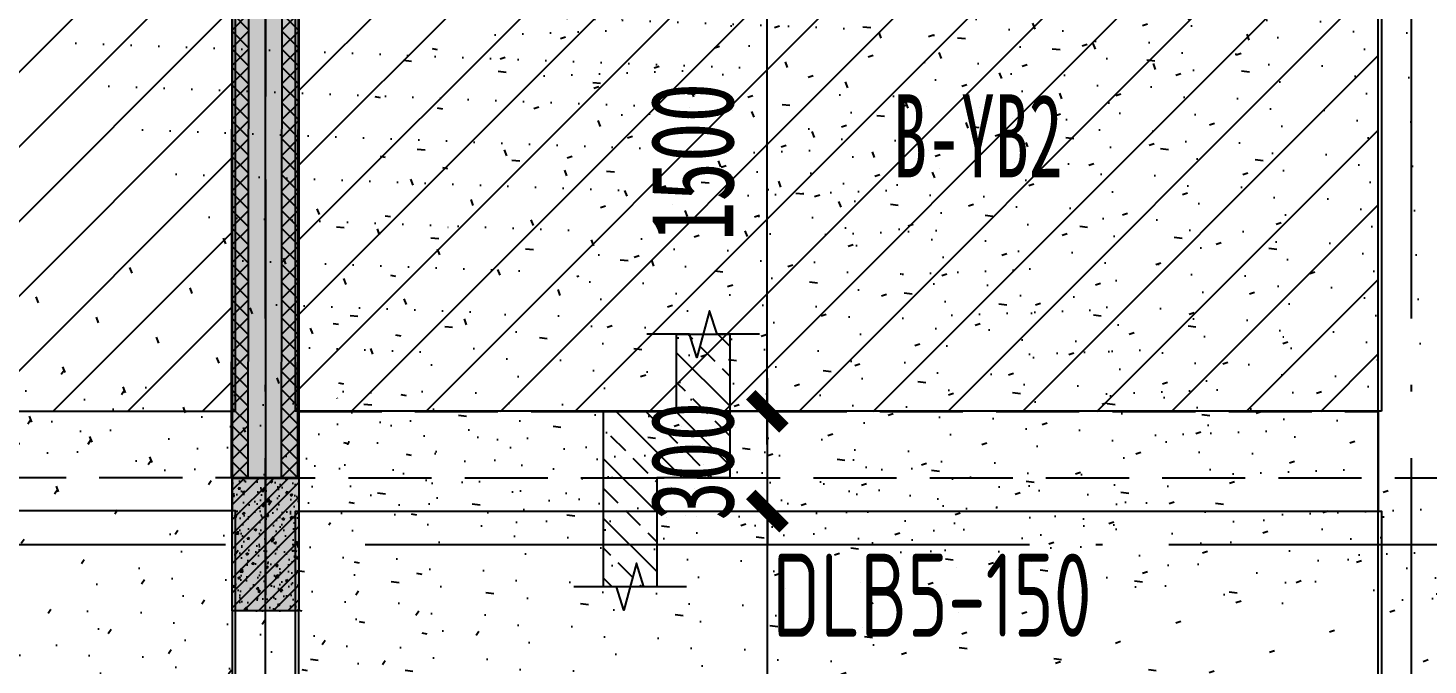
# Model space of a CAD drawing. Extents: x -3200779283 to -8106663, y 659664 to 1123462.
# Drawn here: x -8150515 to -8146301, y 770507 to 772423 of the extents above; entities that cross this region are included whole.
import ezdxf
from ezdxf.enums import TextEntityAlignment as Align
from ezdxf.xclip import XClip

# ---------------------------------------------------------------- set-up
doc = ezdxf.new("R2010")
doc.units = 0
doc.header["$LTSCALE"] = 1000
doc.header["$MEASUREMENT"] = 0
doc.header["$XCLIPFRAME"] = 0
for name, pattern in [('3#-轴线$0$DOTE', [2.4200000000000004, 2, -0.2, 0.02, -0.2]), ('3#4#5#$0$DASH', [0.35, 0.25, -0.1]), ('3#4#5#模板$0$DASH', [0.35, 0.25, -0.1]), ('4#-标准层$0$CENTER', [2, 1.25, -0.25, 0.25, -0.25]), ('4#-标准层$0$CONTINOUS', [0]), ('DASH', [0.35, 0.25, -0.1])]:
    doc.linetypes.add(name, pattern=pattern)
doc.layers.get('Defpoints').update_dxf_attribs({"color": 30, "linetype": 'DASH'})
for name, color, linetype in [('120-墙体$0$S-WALL-BEAM', 120, 'Continuous'), ('3#-轴线$0$A-ANNO-DOTE', 10, '3#-轴线$0$DOTE'), ('3#4#5#$0$PC-SLAB', 6, '3#4#5#$0$DASH'), ('3#4#5#$0$S-ANNO-TEXT', 7, 'Continuous'), ('3#4#5#$0$S-DIMS-SLAB', 120, 'Continuous'), ('3#4#5#$0$S-PC-FQ-WYQ', 4, 'Continuous'), ('3#4#5#$0$S-PC-SLAB', 6, 'Continuous'), ('3#4#5#$0$S-WALL-HATC', 253, 'Continuous'), ('3#4#5#模板$0$S-SLAB-TEXT', 120, 'Continuous'), ('3#4#5#模板$0$南北楼-结构布置-地上 -新修改$0$S-ANNO-THIN', 3, 'Continuous'), ('3#4#5#模板$0$南北楼-结构布置-地上 -新修改$0$S-SLAB-HATC', 200, 'Continuous'), ('4#-标准层$0$S-WALL', 40, 'Continuous'), ('4#-标准层$0$S-WALL-BEAM', 120, 'Continuous'), ('4#-标准层$0$S-WALL-COLU', 252, '4#-标准层$0$CONTINOUS'), ('4#-标准层$0$S-WALL-COLU-HATC', 16, 'Continuous'), ('4#-标准层$0$S-WALL-HATC', 253, 'Continuous'), ('4#-标准层$0$THIN', 7, 'Continuous')]:
    doc.layers.add(name, color=color, linetype=linetype)
doc.styles.add('3#4#5#$0$外部参照 1$0$宋体', font='', dxfattribs={"width": 0.8})
doc.styles.add('3#4#5#$0$楷体', font='', dxfattribs={"width": 0.7})
doc.styles.add('3#4#5#模板$0$TSSD_Rein', font='tssdeng.shx', dxfattribs={"width": 0.7, "bigfont": 'hztxt.shx'})
doc.styles.get('3#4#5#$0$外部参照 1$0$宋体').set_extended_font_data('SimSun')
doc.styles.get('3#4#5#$0$楷体').set_extended_font_data('KaiTi_GB2312')
doc.dimstyles.new('3#4#5#$0$TSSD_100_100', dxfattribs={"dimtxt": 250, "dimasz": 100, "dimexe": 100, "dimexo": 250, "dimgap": 100, "dimtad": 1, "dimdec": 0, "dimzin": 0, "dimdsep": 46, "dimtxsty": '3#4#5#$0$楷体', "dimblk": '3#4#5#$0$_ArchTick', "dimcen": 0, "dimdle": 100, "dimclrt": 7, "dimadec": 0, "dimazin": 0, "dimtfac": 1, "dimtdec": 0, "dimtix": 1, "dimtmove": 2, "dimatfit": 3, "dimfxl": 1, "dimtolj": 1, "dimtzin": 0, "dimarcsym": 0})
pattern_1 = [(45, (-7702.687107387464, -122599.998702767), (-112.2532015133644, 112.2532015133644), [])]

# ---------------------------------------------------------------- blocks, each defined once
blk = doc.blocks.new('3#4#5#模板$0$banhou-1')
at = {"layer": '3#4#5#模板$0$S-SLAB-TEXT', "style": '3#4#5#模板$0$TSSD_Rein', "width": 0.7}
blk.add_text('DLB5-150', height=250, dxfattribs=at).set_placement((83187.41729921795, 25034.99696317525), align=Align.BOTTOM_LEFT)
blk = doc.blocks.new('3#4#5#模板$0$A$C4139bdaf')
h = blk.add_hatch()
h.set_pattern_fill('ANSI31', color=251, scale=100)
h.set_pattern_definition(pattern_1)
h.paths.add_polyline_path([(17649.99894117552, 3600.000498155889), (20099.99894117552, 3600.000498155889), (20099.99894117552, 1700.000498155816), (20899.99894117552, 1700.000498155845), (20899.99894117552, 200.0004981558304), (17649.99894117552, 200.0004981558304)])
h = blk.add_hatch()
h.set_pattern_fill('ANSI31', color=251, scale=100)
h.set_pattern_definition(pattern_1)
h.paths.add_polyline_path([(24349.99894117552, 3600.000498155889), (21899.99894117552, 3600.000498155889), (21899.99894117552, 1700.000498155816), (21099.99894117552, 1700.000498155845), (21099.99894117552, 200.0004981558304), (24349.99894117552, 200.0004981558304)])
at = {"layer": '3#4#5#模板$0$南北楼-结构布置-地上 -新修改$0$S-SLAB-HATC'}
h = blk.add_hatch(dxfattribs=at)
h.set_pattern_fill('ANSI33', color=256, scale=20, angle=-90.00000000000001)
h.set_pattern_definition([(315, (9845.537123814865, -99304.50567386462), (89.80256121069155, 89.80256121069151), []), (315, (9845.537123814865, -99394.30827386456), (89.80256121069155, 89.80256121069151), [63.5, -31.75])])
h.paths.add_polyline_path([(22398.08625441603, 432.8276631266344), (22398.08625441534, 0.0004981550155207515), (22178.08625441534, 0.0004981550737284124), (22178.08625441522, -327.1723368733074), (22018.08625441522, -327.1723368733074), (22018.08625441638, 0.0004981558304280043), (22018.08625441638, 200.0004981558304), (22238.08625441638, 200.0004981558304), (22238.08625441638, 432.8276631266926)])
at = {"linetype": '3#4#5#模板$0$DASH'}
for points in [[(17449.99894117552, 3800.000498155889), (20299.99894117552, 3800.000498155889), (20299.99894117552, 1900.00049815583), (21099.99894117552, 1900.00049815586), (21099.99894117552, 0.0004981558304280043), (17449.99894117552, 0.0004981558304280043)], [(24549.99894117552, 3800.000498155889), (21699.99894117552, 3800.000498155889), (21699.99894117552, 1900.00049815583), (20899.99894117552, 1900.00049815586), (20899.99894117552, 0.0004981558304280043), (24549.99894117552, 0.0004981558304280043)], [(17649.99894117552, 3600.000498155889), (20099.99894117552, 3600.000498155889), (20099.99894117552, 1700.000498155816), (20899.99894117552, 1700.000498155845), (20899.99894117552, 200.0004981558304), (17649.99894117552, 200.0004981558304)], [(24349.99894117552, 3600.000498155889), (21899.99894117552, 3600.000498155889), (21899.99894117552, 1700.000498155816), (21099.99894117552, 1700.000498155845), (21099.99894117552, 200.0004981558304), (24349.99894117552, 200.0004981558304)]]:
    blk.add_lwpolyline(points, close=True, dxfattribs=at)
at = {"layer": '3#4#5#模板$0$南北楼-结构布置-地上 -新修改$0$S-ANNO-THIN'}
for points in [[(22487.68625441578, 432.8276631266344), (22359.68625441613, 432.8276631266344), (22337.2862544161, 503.2276631264831), (22298.88625441631, 362.4276631269022), (22276.48625441629, 432.8276631266344), (22148.48625441652, 432.8276631266344)], [(22267.6862544152, -327.1723368736566), (22139.6862544152, -327.1723368732492), (22117.28625441552, -256.7723368731677), (22078.88625441503, -397.5723368730396), (22056.48625441524, -327.1723368728999), (21928.48625441524, -327.1723368724925)]]:
    blk.add_lwpolyline(points, dxfattribs=at)
at = {"layer": '3#4#5#模板$0$南北楼-结构布置-地上 -新修改$0$S-SLAB-HATC'}
blk.add_lwpolyline([(22398.08625441603, 432.8276631266344), (22398.08625441534, 0.0004981550155207515), (22178.08625441534, 0.0004981550737284124), (22178.08625441522, -327.1723368733074), (22018.08625441522, -327.1723368733074), (22018.08625441638, 0.0004981558304280043), (22018.08625441638, 200.0004981558304), (22238.08625441638, 200.0004981558304), (22238.08625441638, 432.8276631266926)], close=True, dxfattribs=at)
blk = doc.blocks.new('3#4#5#$0$B-YNQ1')
at = {"layer": '3#4#5#$0$S-PC-FQ-WYQ'}
h = blk.add_hatch(dxfattribs=at)
h.set_pattern_fill('ANSI37', color=256, scale=12, angle=180)
h.set_pattern_definition([(225, (-660607.1781414961, -535164.0255354154), (26.94076836320745, -26.94076836320746), []), (315, (-660607.1781414961, -535164.0255354154), (26.94076836320746, 26.94076836320745), [])])
h.paths.add_polyline_path([(-146055.7440335318, 326638.38548242), (-146055.7440335318, 326688.38548242), (-147455.7616441562, 326688.3844357273), (-147455.7616441562, 326638.3844357273)])
h = blk.add_hatch(dxfattribs=at)
h.set_pattern_fill('ANSI37', color=256, scale=12, angle=180)
h.set_pattern_definition([(225, (-660607.1781414887, -535314.0255326384), (26.94076836320745, -26.94076836320746), []), (315, (-660607.1781414887, -535314.0255326384), (26.94076836320746, 26.94076836320745), [])])
h.paths.add_polyline_path([(-146055.7440335243, 326488.3854851972), (-146055.7440335243, 326538.3854851972), (-147455.7616441487, 326538.3844385045), (-147455.7616441487, 326488.3844385045)])
for points in [[(-147455.7616441487, 326488.3844382186), (-147455.7616441487, 326688.3844385623), (-146055.7440335318, 326688.3854852549), (-146055.7440335318, 326488.3854849113)], [(-146055.7440335318, 326638.38548242), (-146055.7440335318, 326688.38548242), (-147455.7616441562, 326688.3844357273), (-147455.7616441562, 326638.3844357273)], [(-146055.7440335243, 326488.3854851972), (-146055.7440335243, 326538.3854851972), (-147455.7616441487, 326538.3844385045), (-147455.7616441487, 326488.3844385045)]]:
    blk.add_lwpolyline(points, close=True, dxfattribs=at)
blk = doc.blocks.new('3#4#5#$0$A$C53EF3948')
at = {"layer": '3#4#5#$0$S-PC-FQ-WYQ', "rotation": 89.92223761843483}
blk.add_blockref('3#4#5#$0$B-YNQ1', (347785.6573970683, 140012.082079272), dxfattribs=at)
blk = doc.blocks.new('3#4#5#$0$ban3')
at = {"layer": '3#4#5#$0$S-WALL-HATC', "ltscale": 100}
h = blk.add_hatch(dxfattribs=at)
h.set_pattern_fill('AR-CONC', color=256, scale=25, angle=-270.0000000000001, style=0)
h.set_pattern_definition([(139.9999999999999, (-37341029879.8108, -2020435458.363382), (15.6880337456489, 179.3150456501884), [18.75, -206.25]), (84.99999999999994, (-37341029879.8108, -2020435458.363382), (-188.048033425003, -34.68783340324987), [15, -165]), (190.4513999999999, (-37341029878.50346, -2020435443.420462), (-172.3598855152383, 144.6273454285055), [15.93504749999987, -175.2855279999978]), (136.1841999999999, (-37341029929.8108, -2020435458.363382), (41.37975358225471, 266.8102621564111), [28.125, -309.375]), (186.6356, (-37341029926.36247, -2020435436.129196), (-243.5294677251103, 233.665676387176), [23.902572, -262.92825]), (81.18419999999995, (-37341029929.8108, -2020435458.363382), (-243.529650231331, 233.665486283407), [22.5, -247.5]), (111, (-37341029917.3108, -2020435433.363382), (100.6547226663348, 149.2267630296154), [18.75, -206.25]), (55.99999999999998, (-37341029917.3108, -2020435433.363382), (-181.2875112617132, 60.82883298039556), [15, -165]), (161.4514, (-37341029908.9229, -2020435420.927824), (-80.63262417748795, 210.0556571453725), [15.9350475, -175.285528]), (127.5, (-37341029879.8108, -2020435458.363382), (-83.22346345782788, 3.039963829322726), [0, -162.9999999999978, 0, -167.4999999999978, 0, -165.6249999999978]), (97.49999999999993, (-37341029879.8108, -2020435458.363382), (-98.60292797059002, 65.76738436053722), [0, -95.5, 0, -159.25, 0, -63.125]), (57.49999999999993, (-37341029879.8108, -2020435514.113382), (5.638717933595033, 133.4556090431022), [0, -62.5, 0, -195, 0, -258.75]), (47.49999999999995, (-37341029879.8108, -2020435539.113382), (-25.02624558307933, 145.7965423355966), [0, -81.25, 0, -129.5, 0, -183.75])])
h.paths.add_polyline_path([(-214282.0078049983, 406075.9155135542), (-214282.0078049983, 406375.9155135542), (-211032.0079422076, 406375.9155135542), (-211032.0079422076, 406075.9155135542)])
at = {"layer": '3#4#5#$0$S-PC-SLAB'}
for points in [[(-214292.0078736024, 406375.9155135542), (-211022.0078736036, 406375.9155135542), (-211022.007587557, 407875.9277280353), (-214292.0075875558, 407875.9277280352)], [(-214292.0078049129, 402075.9156289196), (-211022.007804914, 402075.9156289196), (-211022.0078049995, 406075.9155135542), (-214292.0078049983, 406075.9155135542)]]:
    blk.add_lwpolyline(points, close=True, dxfattribs=at)
at = {"layer": '3#4#5#$0$S-WALL-HATC', "ltscale": 100}
blk.add_lwpolyline([(-214282.0078049983, 406075.9155135542), (-214282.0078049983, 406375.9155135542), (-211032.0079422076, 406375.9155135542), (-211032.0079422076, 406075.9155135542)], close=True, dxfattribs=at)
blk = doc.blocks.new('3#4#5#$0$_ArchTick')
at = {"color": 0, "linetype": 'ByBlock', "const_width": 0.4}
blk.add_lwpolyline([(-0.5, -0.5), (0.5, 0.5)], dxfattribs=at)
blk = doc.blocks.new('*D822')
at = {"layer": '3#4#5#$0$S-DIMS-SLAB', "color": 0, "lineweight": -2, "transparency": 16777216}
for p, q in [((169407.7733026906, 154575.44346444), (169407.7733026906, 158775.4434126675)), ((169190.0675311334, 158675.4434126675), (169507.7733026906, 158675.4434126675)), ((169190.0675311412, 154675.44346444), (169507.7733026906, 154675.44346444))]:
    blk.add_line(p, q, dxfattribs=at)
at = {"layer": 'Defpoints', "color": 0, "transparency": 16777216}
for p in [(168940.0675311334, 158675.4434126675), (169407.7733026906, 158675.4434126675), (168940.0675311412, 154675.44346444)]:
    blk.add_point(p, dxfattribs=at)
at = {"layer": '3#4#5#$0$S-DIMS-SLAB', "color": 0, "lineweight": -2, "transparency": 16777216, "xscale": 100, "yscale": 100, "zscale": 100}
for p, rotation in [((169407.7733026906, 158675.4434126675), 90), ((169407.7733026906, 154675.44346444), 270)]:
    blk.add_blockref('3#4#5#$0$_ArchTick', p, dxfattribs=dict(at, rotation=rotation))
at = {"layer": '3#4#5#$0$S-DIMS-SLAB', "color": 7, "transparency": 16777216, "insert": (169182.7733026906, 156675.4434385537), "char_height": 250, "attachment_point": 5, "rotation": 90, "style": '3#4#5#$0$楷体'}
blk.add_mtext('\\A1;4000', dxfattribs=at)
blk = doc.blocks.new('*D823')
at = {"layer": '3#4#5#$0$S-DIMS-SLAB', "color": 0, "lineweight": -2, "transparency": 16777216}
for p, q in [((169407.7733026905, 158975.4434126675), (169407.7733026905, 159075.4434126675)), ((169190.0675311334, 158975.4434126675), (169507.7733026905, 158975.4434126675)), ((169407.7733026905, 158675.4434126675), (169407.7733026905, 158975.4434126675)), ((169190.0675311334, 158675.4434126675), (169507.7733026905, 158675.4434126675)), ((169407.7733026905, 158675.4434126675), (169407.7733026905, 158575.4434126675))]:
    blk.add_line(p, q, dxfattribs=at)
at = {"layer": 'Defpoints', "color": 0, "transparency": 16777216}
for p in [(168940.0675311334, 158975.4434126675), (169407.7733026905, 158975.4434126675), (168940.0675311334, 158675.4434126675)]:
    blk.add_point(p, dxfattribs=at)
at = {"layer": '3#4#5#$0$S-DIMS-SLAB', "color": 0, "lineweight": -2, "transparency": 16777216, "xscale": 100, "yscale": 100, "zscale": 100}
for p, rotation in [((169407.7733026905, 158975.4434126675), 270), ((169407.7733026905, 158675.4434126675), 90)]:
    blk.add_blockref('3#4#5#$0$_ArchTick', p, dxfattribs=dict(at, rotation=rotation))
at = {"layer": '3#4#5#$0$S-DIMS-SLAB', "color": 7, "transparency": 16777216, "insert": (169182.7733026905, 158825.4434126674), "char_height": 250, "attachment_point": 5, "rotation": 90, "style": '3#4#5#$0$楷体'}
blk.add_mtext('\\A1;300', dxfattribs=at)
blk = doc.blocks.new('*D824')
at = {"layer": '3#4#5#$0$S-DIMS-SLAB', "color": 0, "lineweight": -2, "transparency": 16777216}
for p, q in [((169407.5422920376, 158875.4434126675), (169407.5422920376, 160575.4556271485)), ((169189.8365204804, 160475.4556271485), (169507.5422920376, 160475.4556271485)), ((169198.4114389724, 158975.4434126675), (169507.5422920376, 158975.4434126675))]:
    blk.add_line(p, q, dxfattribs=at)
at = {"layer": 'Defpoints', "color": 0, "transparency": 16777216}
for p in [(168939.8365204804, 160475.4556271485), (169407.5422920376, 160475.4556271485), (168948.4114389724, 158975.4434126675)]:
    blk.add_point(p, dxfattribs=at)
at = {"layer": '3#4#5#$0$S-DIMS-SLAB', "color": 0, "lineweight": -2, "transparency": 16777216, "xscale": 100, "yscale": 100, "zscale": 100}
for p, rotation in [((169407.5422920376, 160475.4556271485), 90), ((169407.5422920376, 158975.4434126675), 270)]:
    blk.add_blockref('3#4#5#$0$_ArchTick', p, dxfattribs=dict(at, rotation=rotation))
at = {"layer": '3#4#5#$0$S-DIMS-SLAB', "color": 7, "transparency": 16777216, "insert": (169182.5422920376, 159725.4495199079), "char_height": 250, "attachment_point": 5, "rotation": 90, "style": '3#4#5#$0$楷体'}
blk.add_mtext('\\A1;1500', dxfattribs=at)
blk = doc.blocks.new('120-墙体')
at = {"layer": '120-墙体$0$S-WALL-BEAM'}
blk.add_lwpolyline([(-2549.999210441369, -3300.000287245691), (-2749.999602464784, -3300.000287245691), (-2750.0002049373, -8000.000515879853), (-2549.999812913884, -8000.000515879852)], close=True, dxfattribs=at)
blk = doc.blocks.new('3#-轴线')
at = {"layer": '3#-轴线$0$A-ANNO-DOTE'}
for points in [[(20900, -16100), (20900, 5500)], [(24350, -16100), (24350, -3200)], [(-3000, -7100), (44800, -7100)]]:
    blk.add_lwpolyline(points, dxfattribs=at)
blk = doc.blocks.new('3#4#5#$0$5#')
at = {"layer": '3#4#5#$0$S-ANNO-TEXT'}
blk.add_blockref('3#4#5#$0$ban3', (378828.7940562447, -247400.000215945), dxfattribs=at)
at = {"layer": '3#4#5#$0$S-ANNO-TEXT', "xscale": -1}
blk.add_blockref('3#4#5#$0$ban3', (-43034.90157780028, -247400.4721099574), dxfattribs=at)
at = {"layer": '3#4#5#$0$PC-SLAB', "linetype": 'ByBlock', "style": '3#4#5#$0$外部参照 1$0$宋体', "width": 0.6}
blk.add_text('B-YB2', height=250, dxfattribs=at).set_placement((170041.5651165517, 159804.0884926767), align=Align.MIDDLE)
at = {"layer": '3#4#5#$0$S-DIMS-SLAB'}
for base, p1, p2, picture, middle in [((169407.5422920376, 160475.4556271485), (168948.4114389723, 158975.4434126674), (168939.8365204803, 160475.4556271484), '*D824', (169182.5422920376, 159725.4495199079)), ((169407.7733026905, 158975.4434126675), (168940.0675311333, 158675.4434126674), (168940.0675311333, 158975.4434126674), '*D823', (169182.7733026905, 158825.4434126674)), ((169407.7733026906, 158675.4434126675), (168940.0675311411, 154675.4434644399), (168940.0675311333, 158675.4434126674), '*D822', (169182.7733026906, 156675.4434385537))]:
    dim = blk.add_linear_dim(base=base, p1=p1, p2=p2, angle=90, dimstyle='3#4#5#$0$TSSD_100_100', dxfattribs=at)
    dim.commit()
    dim.dimension.update_dxf_attribs({"geometry": picture, "text_midpoint": middle})

msp = doc.modelspace()

# ---------------------------------------------------------------- hatches: boundary and pattern name
at = {"layer": '4#-标准层$0$S-WALL-COLU-HATC'}
h = msp.add_hatch(dxfattribs=at)
h.set_pattern_fill('AR-CONC', color=256, scale=10)
h.set_pattern_definition([(49.99999999999999, (-8159258.836946376, 533411.6821926766), (71.72601826007535, -6.275213498259511), [7.5, -82.5]), (355, (-8159258.836946376, 533411.6821926766), (-13.8751333613, 75.21921337000119), [6, -66]), (100.4514, (-8159252.859778376, 533411.1592586766), (57.85093817140216, 68.94395420609536), [6.374018999999974, -70.11421119999957]), (46.18420000000002, (-8159258.836946376, 533431.6821926766), (106.7241048625644, -16.55190143290181), [11.24999999999991, -123.7499999999992]), (96.6356, (-8159249.943271876, 533430.3028619766), (93.46627055487033, 97.41178709004417), [9.561028799999999, -105.1713]), (351.1842, (-8159258.836946376, 533431.6821926766), (93.46619451336272, 97.41186009253246), [9, -99]), (21, (-8159248.836946376, 533426.6821926766), (59.69070521184616, -40.26188906653388), [7.5, -82.5]), (326.0000000000001, (-8159248.836946376, 533426.6821926766), (24.33153319215817, 72.5150045046853), [6, -66]), (71.4514, (-8159243.862723076, 533423.3270320765), (84.02226285814899, 32.25304967099524), [6.374019000000001, -70.1142112]), (37.50000000000001, (-8159258.836946376, 533411.6821926766), (1.215985531729067, 33.28938538313115), [0, -65.19999999999999, 0, -67, 0, -66.25]), (7.499999999999999, (-8159258.836946376, 533411.6821926766), (26.30695374421486, 39.44117118823603), [0, -38.2, 0, -63.7, 0, -25.25]), (327.5, (-8159281.136946376, 533411.6821926766), (53.3822436172409, -2.255487173437976), [0, -25, 0, -78, 0, -103.5]), (317.5, (-8159291.136946376, 533411.6821926766), (58.31861693423862, 10.01049823323177), [0, -32.5, 0, -51.8, 0, -73.5])])
h.paths.add_polyline_path([(-8149900.43551159, 771069.5158334491), (-8149700.43551159, 771069.5158334491), (-8149700.43551159, 770669.5158334491), (-8149900.43551159, 770669.5158334491)])
h = msp.add_hatch(dxfattribs=at)
h.set_pattern_fill('ANSI31', color=256, scale=250, style=0)
h.set_pattern_definition([(45, (-8159258.836946376, 533411.6821926766), (-22.09708691207961, 22.09708691207961), [])])
h.paths.add_polyline_path([(-8149700.43551159, 771069.5158334491), (-8149900.43551159, 771069.5158334491), (-8149900.43551159, 770669.5158334491), (-8149700.43551159, 770669.5158334491)])
at = {"layer": '4#-标准层$0$S-WALL-HATC'}
msp.add_hatch(color=256, dxfattribs=at).paths.add_polyline_path([(-8149700.43551159, 770669.5346861975), (-8149900.43551159, 770669.5346861975), (-8149900.43551159, 772769.534294174), (-8149950.43551159, 772769.534294174), (-8149950.43551159, 772969.5346861975), (-8149650.43551159, 772969.5346861975), (-8149650.43551159, 772769.534294174), (-8149700.43551159, 772769.534294174)])

# ---------------------------------------------------------------- linework, layer by layer
at = {"layer": '4#-标准层$0$S-WALL'}
msp.add_lwpolyline([(-8149700.43551159, 770669.5346861975), (-8149900.43551159, 770669.5346861975), (-8149900.43551159, 772769.534294174), (-8149950.43551159, 772769.534294174), (-8149950.43551159, 772969.5346861975), (-8149650.43551159, 772969.5346861975), (-8149650.43551159, 772769.534294174), (-8149700.43551159, 772769.534294174)], close=True, dxfattribs=at)
at = {"layer": '4#-标准层$0$S-WALL-BEAM'}
msp.add_lwpolyline([(-8149700.435315575, 770669.5158334491), (-8149900.435707599, 770669.5158334491), (-8149900.435511588, 769469.5158334491), (-8149700.435119565, 769469.5158334491)], close=True, dxfattribs=at)
at = {"layer": '4#-标准层$0$S-WALL-COLU', "lineweight": -2}
msp.add_lwpolyline([(-8149900.43551159, 771069.5158334491), (-8149700.43551159, 771069.5158334491), (-8149700.43551159, 770669.5158334491), (-8149900.43551159, 770669.5158334491)], close=True, dxfattribs=at)
at = {"layer": '4#-标准层$0$THIN', "linetype": '4#-标准层$0$CENTER'}
msp.add_line((-8149800.435511587, 779967.1657514232), (-8149800.435511587, 762193.0261625228), dxfattribs=at)

# ---------------------------------------------------------------- block references
msp.add_blockref('3#-轴线', (-8170700.435511587, 777969.5156374373))
at = {"xscale": -1, "rotation": 3.622788229407092e-06}
msp.add_blockref('120-墙体', (-8149000.436219759, 777969.515688021), dxfattribs=at)
at = {"layer": '3#4#5#$0$S-ANNO-TEXT'}
msp.add_blockref('3#4#5#$0$A$C53EF3948', (-8170800.443592959, 778069.6588823925), dxfattribs=at)
at = {"layer": '3#4#5#$0$S-PC-SLAB'}
msp.add_blockref('3#4#5#$0$5#', (-8317697.236654709, 612294.6588975796), dxfattribs=at)
at = {"layer": '3#4#5#模板$0$S-SLAB-TEXT'}
ref = msp.add_blockref('3#4#5#模板$0$banhou-1', (-8231461.364611737, 745482.0439628018), dxfattribs=at)
XClip(ref).set_block_clipping_path([(81660.923798101, 21287.473002456358), (102660.923798101, 35476.85255221626)])
msp.add_blockref('3#4#5#模板$0$A$C4139bdaf', (-8170800.681811423, 771069.6454909678), dxfattribs=at)

doc.saveas('drawing.dxf')
